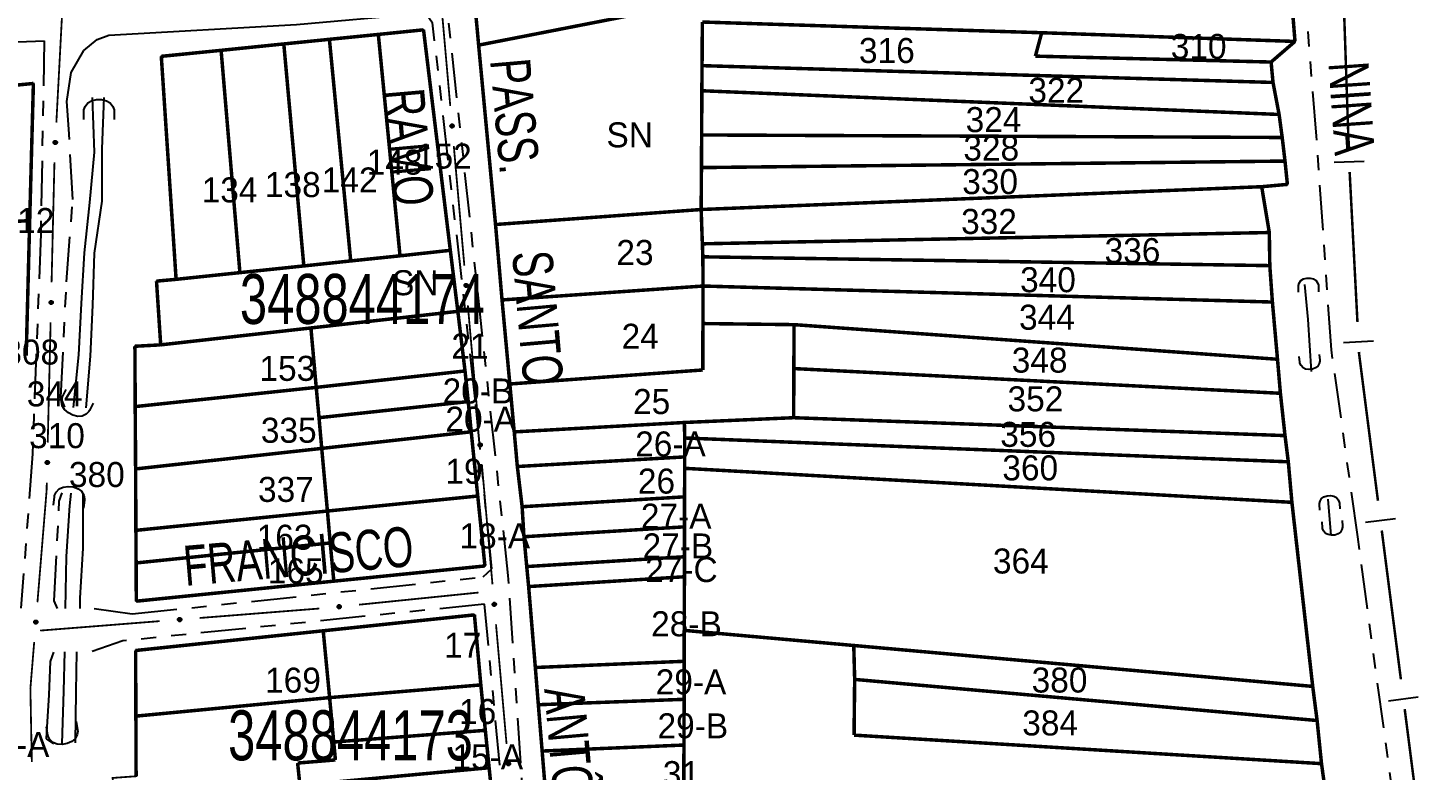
# Model space of a CAD drawing. Extents: x 202481 to 204056, y 4838981 to 4840330.
# Drawn here: x 203891.1 to 204030.8, y 4839512.5 to 4839586.7 of the extents above; entities that cross this region are included whole.
import ezdxf
from ezdxf.enums import TextEntityAlignment as Align

# ---------------------------------------------------------------- set-up
doc = ezdxf.new("R2010")
doc.units = 0
doc.header["$LTSCALE"] = 1.5
doc.header["$MEASUREMENT"] = 0
doc.linetypes.add('TRACO_05', pattern=[11, 7, -1, 0.5, -1, 0.5, -1])
doc.linetypes.add('TRACO_25', pattern=[8, 3, -1, 1, -1, 1, -1])
for name, color, linetype in [('CD_MALHA_LOTES', 7, 'CONTINUOUS'), ('CD_TXT_QUADRA', 7, 'CONTINUOUS'), ('HD-CURSO-PERENE', 170, 'CONTINUOUS'), ('HD-VALAS-DRENOS', 170, 'CONTINUOUS'), ('LM-LIM-SETORES-BAIRROS', 250, 'CONTINUOUS'), ('RU-QUADRA', 210, 'CONTINUOUS'), ('SV-BUEIRO-VALA', 7, 'CONTINUOUS'), ('SV-EIXO-RUA-N-PAV', 6, 'CONTINUOUS'), ('SV-PONTE-BUEIRO', 251, 'CONTINUOUS'), ('SV-RUA-NAO-PAV', 7, 'CONTINUOUS'), ('SV-RUA-PAVIM', 7, 'CONTINUOUS'), ('SV-TXT-RUA-N-PAV', 7, 'CONTINUOUS'), ('Th_NmrPort', 1, 'CONTINUOUS')]:
    doc.layers.add(name, color=color, linetype=linetype)
doc.styles.add('ARIAL', font='ARIAL.SHX')

# ---------------------------------------------------------------- blocks, each defined once
blk = doc.blocks.new('COD119', base_point=(203350.85, 4840079.89))
at = {"layer": 'SV-PONTE-BUEIRO'}
blk.add_lwpolyline([(203349.34, 4840077.89), (203349.34, 4840078.723333), (203349.34, 4840078.848333), (203349.465833, 4840079.181667), (203349.7175, 4840079.556667), (203350.095, 4840079.765), (203350.598333, 4840079.89), (203351.101667, 4840079.89), (203351.605, 4840079.765), (203351.9825, 4840079.556667), (203352.234167, 4840079.181667), (203352.36, 4840078.848333), (203352.36, 4840078.723333), (203352.36, 4840077.89)], dxfattribs=at)
blk = doc.blocks.new('COD120', base_point=(204029.71, 4839453.89))
at = {"layer": 'SV-BUEIRO-VALA'}
blk.add_lwpolyline([(204028.71, 4839452.49), (204028.71, 4839453.073333), (204028.71, 4839453.160833), (204028.793333, 4839453.394167), (204028.96, 4839453.656667), (204029.21, 4839453.8025), (204029.543333, 4839453.89), (204029.876667, 4839453.89), (204030.21, 4839453.8025), (204030.46, 4839453.656667), (204030.626667, 4839453.394167), (204030.71, 4839453.160833), (204030.71, 4839453.073333), (204030.71, 4839452.49)], dxfattribs=at)

msp = doc.modelspace()

# ---------------------------------------------------------------- linework, layer by layer
at = {"layer": 'CD_MALHA_LOTES', "linetype": 'Continuous', "const_width": 0.35, "flags": 128}
for points in [[(204017.14, 4839593.92), (204017.84, 4839585.31)], [(203936.21, 4839584.94), (203935.66, 4839590.94)], [(203936.21, 4839584.94), (203958.59, 4839589.31)], [(203958.55, 4839582.89), (203958.58, 4839587.25)], [(203992.51, 4839586.18), (203958.58, 4839587.25)], [(203916.73, 4839585.06), (203921.29, 4839585.52)], [(203921.29, 4839585.52), (203926.18, 4839586.01)], [(203923.42, 4839563.37), (203921.29, 4839585.52)], [(203926.18, 4839586.01), (203930.7, 4839586.47)], [(203928.35, 4839563.88), (203926.18, 4839586.01)], [(203930.7, 4839586.47), (203933.38, 4839564.43)], [(203991.88, 4839583.84), (203992.51, 4839586.18)], [(203992.51, 4839586.18), (204017.84, 4839585.31)], [(204017.84, 4839585.31), (204015.45, 4839583.25)], [(203904.48, 4839583.82), (203910.46, 4839584.42)], [(203910.46, 4839584.42), (203916.73, 4839585.06)], [(203912.34, 4839562.2), (203910.46, 4839584.42)], [(203918.73, 4839562.87), (203916.73, 4839585.06)], [(203937.9, 4839567.01), (203936.21, 4839584.94)], [(203905.96, 4839561.53), (203904.48, 4839583.82)], [(203958.53, 4839580.38), (203958.55, 4839582.89)], [(204015.64, 4839581.21), (203958.55, 4839582.89)], [(204015.45, 4839583.25), (203991.88, 4839583.84)], [(204015.45, 4839583.25), (204015.64, 4839581.21)], [(203884.5, 4839580.4), (203891.69, 4839581.11)], [(203891.69, 4839581.11), (203891.32, 4839567.4)], [(204015.64, 4839581.21), (204016.25, 4839578.01)], [(203958.51, 4839575.96), (203958.53, 4839580.38)], [(204016.25, 4839578.01), (203958.53, 4839580.38)], [(204016.25, 4839578.01), (204016.56, 4839575.71)], [(203958.49, 4839572.7), (203958.51, 4839575.96)], [(204016.56, 4839575.71), (203958.51, 4839575.96)], [(204016.56, 4839575.71), (204016.84, 4839573.35)], [(204016.84, 4839573.35), (203958.49, 4839572.7)], [(204016.84, 4839573.35), (204017.08, 4839571.02)], [(203958.46, 4839568.51), (203958.49, 4839572.7)], [(203958.46, 4839568.51), (204014.51, 4839570.79)], [(204017.08, 4839571.02), (204014.51, 4839570.79)], [(204014.51, 4839570.79), (204015.27, 4839566.21)], [(203885.84, 4839567.09), (203891.32, 4839567.4)], [(203891.32, 4839567.4), (203890.97, 4839553.89)], [(203937.9, 4839567.01), (203958.46, 4839568.51)], [(203958.58, 4839565.08), (203958.46, 4839568.51)], [(203938.55, 4839559.47), (203937.9, 4839567.01)], [(203958.58, 4839565.08), (204015.27, 4839566.21)], [(204015.27, 4839566.21), (204015.32, 4839562.9)], [(203933.38, 4839564.43), (203928.35, 4839563.88)], [(203933.38, 4839564.43), (203934.13, 4839558.33)], [(203958.63, 4839563.78), (203958.58, 4839565.08)], [(203923.42, 4839563.37), (203918.73, 4839562.87)], [(203928.35, 4839563.88), (203923.42, 4839563.37)], [(203958.65, 4839560.86), (203958.63, 4839563.78)], [(203958.63, 4839563.78), (204015.32, 4839562.9)], [(203912.34, 4839562.2), (203905.96, 4839561.53)], [(203918.73, 4839562.87), (203912.34, 4839562.2)], [(204015.32, 4839562.9), (204015.58, 4839559.26)], [(203904, 4839561.35), (203905.96, 4839561.53)], [(203904.42, 4839554.98), (203904, 4839561.35)], [(203938.55, 4839559.47), (203958.65, 4839560.86)], [(203958.64, 4839557.21), (203958.65, 4839560.86)], [(204015.58, 4839559.26), (203958.65, 4839560.86)], [(203939.33, 4839551.07), (203938.55, 4839559.47)], [(204015.58, 4839559.26), (204016.09, 4839553.54)], [(203919.44, 4839556.67), (203934.13, 4839558.33)], [(203934.13, 4839558.33), (203934.85, 4839552.37)], [(203919.44, 4839556.67), (203904.42, 4839554.98)], [(203919.97, 4839550.73), (203919.44, 4839556.67)], [(203958.639578, 4839557.110005), (203958.64, 4839557.21)], [(203967.74969, 4839557.000961), (203958.639578, 4839557.110005)], [(203967.74969, 4839557.000961), (204016.09, 4839553.54)], [(203901.84, 4839554.84), (203904.42, 4839554.98)], [(203901.87, 4839548.81), (203901.84, 4839554.84)], [(204016.09, 4839553.54), (204016.38, 4839550.14)], [(203919.97, 4839550.73), (203934.85, 4839552.37)], [(203934.85, 4839552.37), (203935.17, 4839549.31)], [(203939.33, 4839551.07), (203958.62, 4839552.47)], [(203967.71, 4839547.7), (203967.73, 4839552.61)], [(204016.38, 4839550.14), (203967.73, 4839552.61)], [(203901.87, 4839548.81), (203919.97, 4839550.73)], [(203920.25, 4839547.7), (203919.97, 4839550.73)], [(203939.77, 4839546.28), (203939.33, 4839551.07)], [(203920.25, 4839547.7), (203935.17, 4839549.31)], [(203935.17, 4839549.31), (203935.47, 4839546.29)], [(204016.38, 4839550.14), (204016.84, 4839545.91)], [(203901.91, 4839542.58), (203901.87, 4839548.81)], [(203920.52, 4839544.63), (203920.25, 4839547.7)], [(203956.78, 4839547.22), (203967.71, 4839547.7)], [(204016.84, 4839545.91), (203967.71, 4839547.7)], [(203920.52, 4839544.63), (203935.47, 4839546.29)], [(203935.47, 4839546.29), (203936.12, 4839539.87)], [(203939.77, 4839546.28), (203956.78, 4839547.22)], [(203940.08, 4839542.82), (203939.77, 4839546.28)], [(203956.82, 4839545.67), (203956.78, 4839547.22)], [(203956.81, 4839543.78), (203956.82, 4839545.67)], [(203956.82, 4839545.67), (204017.17, 4839543.29)], [(204016.84, 4839545.91), (204017.17, 4839543.29)], [(203901.91, 4839542.58), (203920.52, 4839544.63)], [(203921.09, 4839538.37), (203920.52, 4839544.63)], [(203940.08, 4839542.82), (203956.81, 4839543.78)], [(203956.81, 4839542.64), (203956.81, 4839543.78)], [(203901.94, 4839536.44), (203901.91, 4839542.58)], [(203940.56, 4839538.8), (203940.08, 4839542.82)], [(203956.8, 4839539.79), (203956.81, 4839542.64)], [(204017.53, 4839539.24), (203956.81, 4839542.64)], [(204017.17, 4839543.29), (204017.53, 4839539.24)], [(203921.09, 4839538.37), (203936.12, 4839539.87)], [(203936.12, 4839539.87), (203936.84, 4839532.88)], [(203940.56, 4839538.8), (203956.8, 4839539.79)], [(203956.8, 4839536.79), (203956.8, 4839539.79)], [(204017.53, 4839539.24), (204019.61, 4839520.84)], [(203901.94, 4839536.44), (203921.09, 4839538.37)], [(203921.37, 4839535.18), (203921.09, 4839538.37)], [(203940.74, 4839535.8), (203940.56, 4839538.8)], [(203901.96, 4839533.18), (203901.94, 4839536.44)], [(203940.74, 4839535.8), (203956.8, 4839536.79)], [(203956.79, 4839533.8), (203956.8, 4839536.79)], [(203901.96, 4839533.18), (203921.37, 4839535.18)], [(203921.73, 4839531.36), (203921.37, 4839535.18)], [(203941.02, 4839532.82), (203940.74, 4839535.8)], [(203941.02, 4839532.82), (203956.79, 4839533.8)], [(203956.79, 4839531.8), (203956.79, 4839533.8)], [(203901.98, 4839529.36), (203901.96, 4839533.18)], [(203936.84, 4839532.88), (203921.73, 4839531.36)], [(203941.21, 4839530.82), (203941.02, 4839532.82)], [(203921.73, 4839531.36), (203901.98, 4839529.36)], [(203941.21, 4839530.82), (203956.79, 4839531.8)], [(203941.88, 4839522.73), (203941.21, 4839530.82)], [(203956.77, 4839526.44), (203956.79, 4839531.8)], [(203920.67, 4839526.4), (203935.79, 4839527.99)], [(203935.79, 4839527.99), (203936.43, 4839520.99)], [(203901.91, 4839524.43), (203920.67, 4839526.4)], [(203921.31, 4839519.72), (203920.67, 4839526.4)], [(203956.76, 4839523.35), (203956.77, 4839526.44)], [(203973.72, 4839524.93), (203956.77, 4839526.44)], [(203901.94, 4839517.87), (203901.91, 4839524.43)], [(203973.72, 4839524.93), (204019.61, 4839520.84)], [(203973.81, 4839521.54), (203973.72, 4839524.93)], [(203941.88, 4839522.73), (203956.76, 4839523.35)], [(203942.18, 4839519.01), (203941.88, 4839522.73)], [(203956.76, 4839519.55), (203956.76, 4839523.35)], [(203973.75, 4839515.97), (203973.81, 4839521.54)], [(203973.81, 4839521.54), (204020.05, 4839517.43)], [(203921.31, 4839519.72), (203901.94, 4839517.87)], [(203921.31, 4839519.72), (203936.43, 4839520.99)], [(203921.72, 4839515.28), (203921.31, 4839519.72)], [(203936.43, 4839520.99), (203936.88, 4839516.45)], [(204019.61, 4839520.84), (204020.05, 4839517.43)], [(203942.18, 4839519.01), (203956.76, 4839519.55)], [(203942.56, 4839514.38), (203942.18, 4839519.01)], [(203956.74, 4839514.98), (203956.76, 4839519.55)], [(203901.94, 4839517.87), (203901.96, 4839511.86)], [(204020.05, 4839517.43), (204020.49, 4839513.12)], [(203936.88, 4839516.45), (203921.72, 4839515.28)], [(203936.88, 4839516.45), (203937.26, 4839512.71)], [(204020.49, 4839513.12), (203973.75, 4839515.97)], [(203921.89, 4839513.49), (203921.72, 4839515.28)], [(203942.56, 4839514.38), (203956.74, 4839514.98)], [(203942.97, 4839509.38), (203942.56, 4839514.38)], [(203956.72, 4839509.72), (203956.74, 4839514.98)], [(203918.11, 4839513.18), (203921.89, 4839513.49)], [(203918.34, 4839510.96), (203918.11, 4839513.18)], [(203918.34, 4839510.96), (203937.26, 4839512.71)], [(203937.26, 4839512.71), (203937.71, 4839508.26)], [(204020.49, 4839513.12), (204021.09, 4839508.79)]]:
    msp.add_lwpolyline(points, dxfattribs=at)
at = {"layer": 'CD_MALHA_LOTES', "linetype": 'Continuous'}
for points in [[(203958.62, 4839552.47, 0.35, 0.35, 0), (203958.639578, 4839557.110005, 0.35, 0.35, 0)], [(203967.73, 4839552.61, 0.35, 0.35, 0), (203967.74969, 4839557.000961, 0.35, 0.35, 0)]]:
    msp.add_lwpolyline(points, format="xyseb", dxfattribs=at)
at = {"layer": 'HD-CURSO-PERENE', "linetype": 'Continuous'}
for points in [[(203895.71, 4839548.71, 2.76), (203896.22, 4839553.98, 2.76), (203896.5, 4839559.13, 2.76), (203896.8, 4839564.19, 2.76), (203897.35, 4839569.22, 2.76), (203897.8, 4839574.23, 2.76), (203897.6, 4839579.72, 2.76)], [(203896.98, 4839548.68, 2.76), (203897.4, 4839553.85, 2.76), (203897.64, 4839558.94, 2.76), (203897.81, 4839564.14, 2.76), (203898.58, 4839569.34, 2.76), (203898.58, 4839569.36, 2.76), (203898.58, 4839574.56, 2.76), (203898.76, 4839579.71, 2.76)], [(203895.34, 4839538.89, 2.76), (203895.47, 4839540.16, 2.76)], [(203896.64, 4839540.13, 2.76), (203896.64, 4839534.65, 2.76), (203896.35, 4839529.65, 2.76), (203896.35, 4839528.64, 2.76)], [(203894.91, 4839528.64, 2.76), (203895, 4839533.84, 2.76), (203895.34, 4839538.93, 2.76)], [(203894.57, 4839515.13, 2.76), (203894.73, 4839520.36, 2.76), (203894.83, 4839524.29, 2.76)], [(203895.91, 4839515.2, 2.76), (203895.96, 4839520.3, 2.76), (203896.03, 4839524.31, 2.76)]]:
    msp.add_polyline3d(points, dxfattribs=at)
at = {"layer": 'HD-VALAS-DRENOS', "linetype": 'TRACO_05'}
for points in [[(204019.5, 4839552.31, 8.16), (204019.14, 4839557.51, 8.47), (204018.82, 4839561.03, 8.47)], [(204021.45, 4839535.92, 8.2), (204021.14, 4839539.54, 8.16)]]:
    msp.add_polyline3d(points, dxfattribs=at)
at = {"layer": 'LM-LIM-SETORES-BAIRROS', "const_width": 0.25}
for points in [[(204022.86, 4839585.03), (204022.676295, 4839590.243262)], [(204022.886468, 4839584.246945), (204022.86, 4839585.03)], [(204023.190498, 4839575.252082), (204022.886468, 4839584.246945)], [(204024.083219, 4839557.274572), (204023.303605, 4839572.254299)], [(204024.25, 4839554.07), (204024.239142, 4839554.278627)], [(204024.350762, 4839553.285353), (204024.25, 4839554.07)], [(204026.133947, 4839539.39938), (204024.350762, 4839553.285353)], [(204028.426614, 4839521.545986), (204026.516058, 4839536.423814)], [(204030.719282, 4839503.692592), (204028.808726, 4839518.57042)]]:
    msp.add_lwpolyline(points, dxfattribs=at)
at = {"layer": 'LM-LIM-SETORES-BAIRROS'}
for points in [[(204024.757205, 4839573.303895), (204021.758917, 4839573.202551)], [(204025.68514, 4839555.355237), (204022.689195, 4839555.199314)], [(204027.876471, 4839537.606725), (204024.900905, 4839537.224613)], [(204030.169138, 4839519.753331), (204027.193572, 4839519.371219)]]:
    msp.add_lwpolyline(points, dxfattribs=at)
at = {"layer": 'RU-QUADRA', "linetype": 'Continuous', "const_width": 0.18, "flags": 128}
for points in [[(204017.14, 4839593.92), (204017.84, 4839585.31), (204015.45, 4839583.25), (204015.64, 4839581.21), (204016.25, 4839578.01), (204016.56, 4839575.71), (204016.84, 4839573.35), (204017.08, 4839571.02), (204014.51, 4839570.79), (204015.27, 4839566.21), (204015.32, 4839562.9), (204015.58, 4839559.26), (204016.09, 4839553.54), (204016.38, 4839550.14), (204016.84, 4839545.91), (204017.17, 4839543.29), (204017.53, 4839539.24), (204019.61, 4839520.84), (204020.05, 4839517.43), (204020.49, 4839513.12), (204021.09, 4839508.79)], [(203942.97, 4839509.38), (203942.56, 4839514.38), (203942.18, 4839519.01), (203941.88, 4839522.73), (203941.21, 4839530.82), (203941.02, 4839532.82), (203940.74, 4839535.8), (203940.56, 4839538.8), (203940.08, 4839542.82), (203939.77, 4839546.28), (203939.33, 4839551.07), (203938.55, 4839559.47), (203937.9, 4839567.01), (203936.21, 4839584.94), (203935.66, 4839590.94)], [(203884.5, 4839580.4), (203891.69, 4839581.11), (203891.32, 4839567.4), (203890.97, 4839553.89)]]:
    msp.add_lwpolyline(points, dxfattribs=at)
for points in [[(203901.98, 4839529.36), (203901.96, 4839533.18), (203901.94, 4839536.44), (203901.91, 4839542.58), (203901.87, 4839548.81), (203901.84, 4839554.84), (203904.42, 4839554.98), (203904, 4839561.35), (203905.96, 4839561.53), (203904.48, 4839583.82), (203910.46, 4839584.42), (203916.73, 4839585.06), (203921.29, 4839585.52), (203926.18, 4839586.01), (203930.7, 4839586.47), (203933.38, 4839564.43), (203934.13, 4839558.33), (203934.85, 4839552.37), (203935.17, 4839549.31), (203935.47, 4839546.29), (203936.12, 4839539.87), (203936.84, 4839532.88), (203921.73, 4839531.36)], [(203901.12, 4839496.38), (203900.57, 4839502.07), (203900.18, 4839505.5), (203899.92, 4839508.45), (203899.61, 4839511.69), (203901.96, 4839511.86), (203901.94, 4839517.87), (203901.91, 4839524.43), (203920.67, 4839526.4), (203935.79, 4839527.99), (203936.43, 4839520.99), (203936.88, 4839516.45), (203937.26, 4839512.71), (203937.71, 4839508.26), (203938.68, 4839498.54), (203934.66, 4839498.23), (203923.46, 4839497.29), (203919.72, 4839497.07), (203914.98, 4839496.72), (203910.17, 4839496.37), (203910.1, 4839497.05)]]:
    msp.add_lwpolyline(points, close=True, dxfattribs=at)
at = {"layer": 'SV-EIXO-RUA-N-PAV', "const_width": 0.18}
for points in [[(203932.32, 4839590.8), (203933.37498, 4839578.846464)], [(203894.62, 4839589.19), (203893.98642, 4839577.206738)], [(203933.72664, 4839574.861952), (203934.78162, 4839562.908417)], [(203893.794263, 4839573.211586), (203893.50752, 4839561.215013)], [(203935.13328, 4839558.923905), (203936.188261, 4839546.970369)], [(203893.41194, 4839557.216155), (203893.125198, 4839545.219581)], [(203936.539921, 4839542.985857), (203937.594901, 4839531.032321)], [(203893.029617, 4839541.220723), (203893.01, 4839540.4)], [(203893.01, 4839540.4), (203892.096564, 4839529.258338)], [(203924.258944, 4839529.008028), (203936.19737, 4839530.222106)], [(203908.314787, 4839527.679935), (203920.277533, 4839528.624774)], [(203892.36446, 4839526.42015), (203904.327205, 4839527.364989)], [(203937.946561, 4839527.047809), (203939.001541, 4839515.094274)], [(203891.769726, 4839525.271714), (203891.442887, 4839521.285089)], [(203891.442887, 4839521.285089), (203891.39, 4839520.64)], [(203891.39, 4839520.64), (203891.530639, 4839513.288598)]]:
    msp.add_lwpolyline(points, dxfattribs=at)
at = {"layer": 'SV-EIXO-RUA-N-PAV'}
for points in [[(203933.647833, 4839577.00701), (203933.685764, 4839576.976135), (203933.712051, 4839576.941844), (203933.725743, 4839576.906932), (203933.729798, 4839576.872927), (203933.730029, 4839576.837671), (203933.722419, 4839576.802074), (203933.705221, 4839576.764436), (203933.674516, 4839576.726169), (203933.637618, 4839576.701549), (203933.604109, 4839576.686294), (203933.568894, 4839576.680024), (203933.534641, 4839576.680374), (203933.497926, 4839576.689502), (203933.459954, 4839576.707302), (203933.422222, 4839576.739108), (203933.396682, 4839576.772904), (203933.384325, 4839576.80702), (203933.378245, 4839576.842462), (203933.378441, 4839576.878459), (203933.386113, 4839576.913358), (203933.404104, 4839576.951558), (203933.43599, 4839576.988384), (203933.469406, 4839577.014242), (203933.503339, 4839577.027075), (203933.538368, 4839577.032274), (203933.573727, 4839577.032936), (203933.609828, 4839577.026776), (203933.647833, 4839577.00701)], [(203893.998337, 4839575.347195), (203894.031558, 4839575.311301), (203894.05277, 4839575.273659), (203894.061426, 4839575.237171), (203894.060667, 4839575.202933), (203894.055945, 4839575.167994), (203894.043414, 4839575.133818), (203894.021102, 4839575.098967), (203893.98533, 4839575.065389), (203893.94534, 4839575.046194), (203893.910022, 4839575.035794), (203893.874275, 4839575.034529), (203893.84041, 4839575.039685), (203893.805341, 4839575.053876), (203893.770244, 4839575.076831), (203893.73735, 4839575.113619), (203893.716808, 4839575.150665), (203893.709362, 4839575.186178), (203893.708319, 4839575.222123), (203893.713566, 4839575.257736), (203893.726061, 4839575.291213), (203893.749237, 4839575.326508), (203893.785977, 4839575.358493), (203893.822692, 4839575.379404), (203893.858091, 4839575.387346), (203893.893502, 4839575.387577), (203893.928604, 4839575.383267), (203893.963483, 4839575.3721), (203893.998337, 4839575.347195)], [(203935.054473, 4839561.068963), (203935.092404, 4839561.038088), (203935.118691, 4839561.003796), (203935.132383, 4839560.968885), (203935.136438, 4839560.934879), (203935.136669, 4839560.899623), (203935.129059, 4839560.864026), (203935.111861, 4839560.826389), (203935.081157, 4839560.788121), (203935.044258, 4839560.763502), (203935.010749, 4839560.748247), (203934.975534, 4839560.741977), (203934.941281, 4839560.742327), (203934.904566, 4839560.751454), (203934.866594, 4839560.769255), (203934.828862, 4839560.801061), (203934.803322, 4839560.834856), (203934.790965, 4839560.868972), (203934.784885, 4839560.904415), (203934.785082, 4839560.940411), (203934.792753, 4839560.975311), (203934.810744, 4839561.01351), (203934.84263, 4839561.050336), (203934.876046, 4839561.076194), (203934.90998, 4839561.089027), (203934.945008, 4839561.094227), (203934.980367, 4839561.094888), (203935.016468, 4839561.088728), (203935.054473, 4839561.068963)], [(203893.573212, 4839559.356593), (203893.607458, 4839559.321675), (203893.62975, 4839559.284661), (203893.639457, 4839559.248439), (203893.639689, 4839559.214194), (203893.63598, 4839559.179132), (203893.624442, 4839559.144608), (203893.603148, 4839559.109127), (203893.568361, 4839559.074528), (203893.528944, 4839559.054184), (203893.493941, 4839559.042767), (203893.458246, 4839559.04047), (203893.424246, 4839559.044643), (203893.38878, 4839559.057815), (203893.353034, 4839559.079745), (203893.319091, 4839559.115566), (203893.297485, 4839559.152003), (203893.289016, 4839559.187285), (203893.286933, 4839559.223185), (203893.291148, 4839559.258935), (203893.30267, 4839559.292759), (203893.324815, 4839559.32871), (203893.360615, 4839559.361744), (203893.39671, 4839559.383708), (203893.431864, 4839559.392671), (203893.467254, 4839559.393925), (203893.502466, 4839559.390633), (203893.537653, 4839559.380479), (203893.573212, 4839559.356593)], [(203936.461113, 4839545.130915), (203936.499045, 4839545.10004), (203936.525331, 4839545.065748), (203936.539023, 4839545.030837), (203936.543079, 4839544.996832), (203936.543309, 4839544.961575), (203936.535699, 4839544.925979), (203936.518501, 4839544.888341), (203936.487797, 4839544.850073), (203936.450898, 4839544.825454), (203936.41739, 4839544.810199), (203936.382175, 4839544.803929), (203936.347921, 4839544.804279), (203936.311207, 4839544.813406), (203936.273235, 4839544.831207), (203936.235502, 4839544.863013), (203936.209962, 4839544.896808), (203936.197605, 4839544.930924), (203936.191526, 4839544.966367), (203936.191722, 4839545.002364), (203936.199393, 4839545.037263), (203936.217385, 4839545.075463), (203936.249271, 4839545.112289), (203936.282687, 4839545.138147), (203936.31662, 4839545.150979), (203936.351648, 4839545.156179), (203936.387007, 4839545.15684), (203936.423108, 4839545.15068), (203936.461113, 4839545.130915)], [(203893.19089, 4839543.361161), (203893.225135, 4839543.326243), (203893.247427, 4839543.28923), (203893.257134, 4839543.253008), (203893.257366, 4839543.218762), (203893.253657, 4839543.183701), (203893.242119, 4839543.149177), (203893.220825, 4839543.113695), (203893.186038, 4839543.079097), (203893.146621, 4839543.058753), (203893.111618, 4839543.047336), (203893.075923, 4839543.045038), (203893.041923, 4839543.049212), (203893.006458, 4839543.062383), (203892.970711, 4839543.084313), (203892.936768, 4839543.120135), (203892.915162, 4839543.156571), (203892.906693, 4839543.191854), (203892.90461, 4839543.227754), (203892.908826, 4839543.263503), (203892.920347, 4839543.297328), (203892.942492, 4839543.333279), (203892.978292, 4839543.366313), (203893.014387, 4839543.388277), (203893.049541, 4839543.397239), (203893.084931, 4839543.398494), (203893.120143, 4839543.395202), (203893.15533, 4839543.385048), (203893.19089, 4839543.361161)], [(203922.115126, 4839528.900661), (203922.145493, 4839528.939), (203922.179432, 4839528.965741), (203922.214158, 4839528.979897), (203922.248106, 4839528.984405), (203922.283356, 4839528.985105), (203922.319051, 4839528.97797), (203922.356915, 4839528.961275), (203922.395588, 4839528.931082), (203922.420696, 4839528.894515), (203922.436396, 4839528.861213), (203922.443135, 4839528.826084), (203922.443241, 4839528.791829), (203922.434603, 4839528.754996), (203922.41731, 4839528.716791), (203922.386009, 4839528.678638), (203922.352557, 4839528.65265), (203922.318609, 4839528.63984), (203922.28325, 4839528.633289), (203922.247254, 4839528.633006), (203922.212255, 4839528.640212), (203922.173819, 4839528.657693), (203922.136572, 4839528.689085), (203922.110272, 4839528.722154), (203922.096988, 4839528.755913), (203922.091322, 4839528.790869), (203922.09019, 4839528.826216), (203922.095869, 4839528.862397), (203922.115126, 4839528.900661)], [(203937.867754, 4839529.192867), (203937.905685, 4839529.161992), (203937.931971, 4839529.127701), (203937.945664, 4839529.092789), (203937.949719, 4839529.058784), (203937.949949, 4839529.023528), (203937.942339, 4839528.987931), (203937.925142, 4839528.950293), (203937.894437, 4839528.912026), (203937.857539, 4839528.887406), (203937.82403, 4839528.872151), (203937.788815, 4839528.865881), (203937.754561, 4839528.866231), (203937.717847, 4839528.875359), (203937.679875, 4839528.893159), (203937.642143, 4839528.924965), (203937.616603, 4839528.958761), (203937.604245, 4839528.992877), (203937.598166, 4839529.028319), (203937.598362, 4839529.064316), (203937.606034, 4839529.099215), (203937.624025, 4839529.137415), (203937.655911, 4839529.174241), (203937.689327, 4839529.200099), (203937.72326, 4839529.212932), (203937.758289, 4839529.218131), (203937.793647, 4839529.218793), (203937.829749, 4839529.212633), (203937.867754, 4839529.192867)], [(203892.054597, 4839527.399232), (203892.086765, 4839527.36239), (203892.106877, 4839527.324149), (203892.114472, 4839527.287425), (203892.112722, 4839527.253224), (203892.10699, 4839527.218436), (203892.093473, 4839527.184637), (203892.070161, 4839527.150448), (203892.033431, 4839527.11792), (203891.992902, 4839527.099892), (203891.957297, 4839527.09052), (203891.921529, 4839527.090291), (203891.887828, 4839527.096426), (203891.853184, 4839527.111627), (203891.818767, 4839527.13559), (203891.786953, 4839527.173315), (203891.767492, 4839527.210941), (203891.761079, 4839527.246655), (203891.761077, 4839527.282615), (203891.767354, 4839527.318061), (203891.780814, 4839527.351162), (203891.805003, 4839527.385771), (203891.842654, 4839527.416678), (203891.87996, 4839527.436516), (203891.915574, 4839527.443429), (203891.950977, 4839527.442633), (203891.985939, 4839527.437309), (203892.02048, 4839527.425136), (203892.054597, 4839527.399232)], [(203906.169095, 4839527.620888), (203906.200317, 4839527.658533), (203906.23485, 4839527.684503), (203906.269886, 4839527.697873), (203906.303927, 4839527.701615), (203906.339184, 4839527.70152), (203906.374709, 4839527.693583), (203906.412187, 4839527.676039), (203906.45017, 4839527.644983), (203906.474448, 4839527.60786), (203906.489394, 4839527.574212), (203906.49534, 4839527.538941), (203906.494674, 4839527.504692), (203906.485209, 4839527.468063), (203906.467059, 4839527.430257), (203906.434907, 4839527.392819), (203906.400878, 4839527.367591), (203906.36665, 4839527.355549), (203906.331152, 4839527.349796), (203906.295159, 4839527.350324), (203906.260332, 4839527.358316), (203906.222299, 4839527.376659), (203906.185769, 4839527.408882), (203906.16022, 4839527.442535), (203906.1477, 4839527.476585), (203906.142823, 4839527.51166), (203906.142488, 4839527.547023), (203906.14898, 4839527.583067), (203906.169095, 4839527.620888)], [(203939.274394, 4839513.25482), (203939.312325, 4839513.223945), (203939.338612, 4839513.189653), (203939.352304, 4839513.154742), (203939.356359, 4839513.120736), (203939.35659, 4839513.08548), (203939.34898, 4839513.049883), (203939.331782, 4839513.012246), (203939.301077, 4839512.973978), (203939.264179, 4839512.949359), (203939.23067, 4839512.934104), (203939.195455, 4839512.927834), (203939.161202, 4839512.928184), (203939.124487, 4839512.937311), (203939.086515, 4839512.955112), (203939.048783, 4839512.986918), (203939.023243, 4839513.020713), (203939.010886, 4839513.054829), (203939.004806, 4839513.090272), (203939.005002, 4839513.126268), (203939.012674, 4839513.161168), (203939.030665, 4839513.199367), (203939.062551, 4839513.236193), (203939.095967, 4839513.262051), (203939.1299, 4839513.274884), (203939.164929, 4839513.280084), (203939.200288, 4839513.280745), (203939.236389, 4839513.274585), (203939.274394, 4839513.25482)]]:
    msp.add_lwpolyline(points, close=True, dxfattribs=at)
for points in [[(203933.378441, 4839576.878459), (203933.396682, 4839576.772904)], [(203933.383292, 4839576.891641), (203933.4084, 4839576.762354)], [(203933.386113, 4839576.913358), (203933.422222, 4839576.739108)], [(203933.397963, 4839576.927182), (203933.439944, 4839576.730892)], [(203933.404104, 4839576.951558), (203933.459954, 4839576.707302)], [(203933.421909, 4839576.966281), (203933.478163, 4839576.70139)], [(203933.43599, 4839576.988384), (203933.497926, 4839576.689502)], [(203933.451891, 4839576.999063), (203933.514823, 4839576.689557)], [(203933.469406, 4839577.014242), (203933.534641, 4839576.680374)], [(203933.485912, 4839577.017134), (203933.551003, 4839576.683161)], [(203933.503339, 4839577.027075), (203933.568894, 4839576.680024)], [(203933.520652, 4839577.027049), (203933.583744, 4839576.684681)], [(203933.538368, 4839577.032274), (203933.604109, 4839576.686294)], [(203933.557472, 4839577.028929), (203933.622202, 4839576.699034)], [(203933.573727, 4839577.032936), (203933.637618, 4839576.701549)], [(203933.592052, 4839577.025131), (203933.656103, 4839576.718464)], [(203933.609828, 4839577.026776), (203933.674516, 4839576.726169)], [(203933.627113, 4839577.015897), (203933.687685, 4839576.748648)], [(203933.647833, 4839577.00701), (203933.705221, 4839576.764436)], [(203933.667811, 4839576.989353), (203933.71275, 4839576.790585)], [(203933.685764, 4839576.976135), (203933.722419, 4839576.802074)], [(203933.700833, 4839576.956652), (203933.724463, 4839576.828604)], [(203933.712051, 4839576.941844), (203933.730029, 4839576.837671)], [(203893.713566, 4839575.257736), (203893.716808, 4839575.150665)], [(203893.720219, 4839575.270107), (203893.726929, 4839575.138575)], [(203893.726061, 4839575.291213), (203893.73735, 4839575.113619)], [(203893.739734, 4839575.303236), (203893.753743, 4839575.102997)], [(203893.749237, 4839575.326508), (203893.770244, 4839575.076831)], [(203893.768932, 4839575.338586), (203893.787442, 4839575.068421)], [(203893.785977, 4839575.358493), (203893.805341, 4839575.053876)], [(203893.80322, 4839575.366834), (203893.822078, 4839575.051559)], [(203893.822692, 4839575.379404), (203893.84041, 4839575.039685)], [(203893.83944, 4839575.37995), (203893.857001, 4839575.040147)], [(203893.858091, 4839575.387346), (203893.874275, 4839575.034529)], [(203893.875229, 4839575.38489), (203893.889632, 4839575.037056)], [(203893.893502, 4839575.387577), (203893.910022, 4839575.035794)], [(203893.911947, 4839575.381582), (203893.929724, 4839575.045867)], [(203893.928604, 4839575.383267), (203893.94534, 4839575.046194)], [(203893.945653, 4839575.372968), (203893.966017, 4839575.060345)], [(203893.963483, 4839575.3721), (203893.98533, 4839575.065389)], [(203893.97907, 4839575.358903), (203894.001523, 4839575.085797)], [(203893.998337, 4839575.347195), (203894.021102, 4839575.098967)], [(203894.015638, 4839575.326908), (203894.032228, 4839575.1238)], [(203894.031558, 4839575.311301), (203894.043414, 4839575.133818)], [(203894.043742, 4839575.289895), (203894.049162, 4839575.159798)], [(203894.05277, 4839575.273659), (203894.055945, 4839575.167994)], [(203934.785082, 4839560.940411), (203934.803322, 4839560.834856)], [(203934.789932, 4839560.953594), (203934.815041, 4839560.824306)], [(203934.792753, 4839560.975311), (203934.828862, 4839560.801061)], [(203934.804603, 4839560.989134), (203934.846584, 4839560.792845)], [(203934.810744, 4839561.01351), (203934.866594, 4839560.769255)], [(203934.828549, 4839561.028233), (203934.884803, 4839560.763342)], [(203934.84263, 4839561.050336), (203934.904566, 4839560.751454)], [(203934.858531, 4839561.061015), (203934.921463, 4839560.751509)], [(203934.876046, 4839561.076194), (203934.941281, 4839560.742327)], [(203934.892552, 4839561.079086), (203934.957643, 4839560.745114)], [(203934.90998, 4839561.089027), (203934.975534, 4839560.741977)], [(203934.927292, 4839561.089001), (203934.990384, 4839560.746634)], [(203934.945008, 4839561.094227), (203935.010749, 4839560.748247)], [(203934.964112, 4839561.090881), (203935.028843, 4839560.760986)], [(203934.980367, 4839561.094888), (203935.044258, 4839560.763502)], [(203934.998693, 4839561.087084), (203935.062743, 4839560.780416)], [(203935.016468, 4839561.088728), (203935.081157, 4839560.788121)], [(203935.033753, 4839561.07785), (203935.094325, 4839560.8106)], [(203935.054473, 4839561.068963), (203935.111861, 4839560.826389)], [(203935.074451, 4839561.051305), (203935.11939, 4839560.852537)], [(203935.092404, 4839561.038088), (203935.129059, 4839560.864026)], [(203935.107473, 4839561.018604), (203935.131103, 4839560.890556)], [(203935.118691, 4839561.003796), (203935.136669, 4839560.899623)], [(203893.291148, 4839559.258935), (203893.297485, 4839559.152003)], [(203893.297441, 4839559.271493), (203893.307952, 4839559.14021)], [(203893.30267, 4839559.292759), (203893.319091, 4839559.115566)], [(203893.31599, 4839559.305173), (203893.335784, 4839559.105422)], [(203893.324815, 4839559.32871), (203893.353034, 4839559.079745)], [(203893.344153, 4839559.341352), (203893.370469, 4839559.071835)], [(203893.360615, 4839559.361744), (203893.38878, 4839559.057815)], [(203893.377609, 4839559.370581), (203893.405577, 4839559.055982)], [(203893.39671, 4839559.383708), (203893.424246, 4839559.044643)], [(203893.413435, 4839559.384738), (203893.440817, 4839559.045586)], [(203893.431864, 4839559.392671), (203893.458246, 4839559.04047)], [(203893.449066, 4839559.390711), (203893.473523, 4839559.043439)], [(203893.467254, 4839559.393925), (203893.493941, 4839559.042767)], [(203893.485865, 4839559.388467), (203893.513344, 4839559.053406)], [(203893.502466, 4839559.390633), (203893.528944, 4839559.054184)], [(203893.519805, 4839559.380831), (203893.549203, 4839559.068928)], [(203893.537653, 4839559.380479), (203893.568361, 4839559.074528)], [(203893.553615, 4839559.367739), (203893.583958, 4839559.095396)], [(203893.573212, 4839559.356593), (203893.603148, 4839559.109127)], [(203893.591093, 4839559.336815), (203893.61355, 4839559.134271)], [(203893.607458, 4839559.321675), (203893.624442, 4839559.144608)], [(203893.620256, 4839559.30063), (203893.629436, 4839559.170744)], [(203893.62975, 4839559.284661), (203893.63598, 4839559.179132)], [(203936.191722, 4839545.002364), (203936.209962, 4839544.896808)], [(203936.196572, 4839545.015546), (203936.221681, 4839544.886259)], [(203936.199393, 4839545.037263), (203936.235502, 4839544.863013)], [(203936.211243, 4839545.051087), (203936.253224, 4839544.854797)], [(203936.217385, 4839545.075463), (203936.273235, 4839544.831207)], [(203936.235189, 4839545.090185), (203936.291443, 4839544.825294)], [(203936.249271, 4839545.112289), (203936.311207, 4839544.813406)], [(203936.265172, 4839545.122968), (203936.328103, 4839544.813462)], [(203936.282687, 4839545.138147), (203936.347921, 4839544.804279)], [(203936.299192, 4839545.141038), (203936.364283, 4839544.807066)], [(203936.31662, 4839545.150979), (203936.382175, 4839544.803929)], [(203936.333933, 4839545.150953), (203936.397025, 4839544.808586)], [(203936.351648, 4839545.156179), (203936.41739, 4839544.810199)], [(203936.370752, 4839545.152833), (203936.435483, 4839544.822939)], [(203936.387007, 4839545.15684), (203936.450898, 4839544.825454)], [(203936.405333, 4839545.149036), (203936.469384, 4839544.842369)], [(203936.423108, 4839545.15068), (203936.487797, 4839544.850073)], [(203936.440393, 4839545.139802), (203936.500965, 4839544.872552)], [(203936.461113, 4839545.130915), (203936.518501, 4839544.888341)], [(203936.481091, 4839545.113258), (203936.52603, 4839544.91449)], [(203936.499045, 4839545.10004), (203936.535699, 4839544.925979)], [(203936.514114, 4839545.080557), (203936.537743, 4839544.952509)], [(203936.525331, 4839545.065748), (203936.543309, 4839544.961575)], [(203892.908826, 4839543.263503), (203892.915162, 4839543.156571)], [(203892.915118, 4839543.276062), (203892.925629, 4839543.144779)], [(203892.920347, 4839543.297328), (203892.936768, 4839543.120135)], [(203892.933667, 4839543.309741), (203892.953461, 4839543.109991)], [(203892.942492, 4839543.333279), (203892.970711, 4839543.084313)], [(203892.96183, 4839543.345921), (203892.988146, 4839543.076404)], [(203892.978292, 4839543.366313), (203893.006458, 4839543.062383)], [(203892.995286, 4839543.375149), (203893.023255, 4839543.060551)], [(203893.014387, 4839543.388277), (203893.041923, 4839543.049212)], [(203893.031112, 4839543.389307), (203893.058494, 4839543.050154)], [(203893.049541, 4839543.397239), (203893.075923, 4839543.045038)], [(203893.066743, 4839543.39528), (203893.0912, 4839543.048007)], [(203893.084931, 4839543.398494), (203893.111618, 4839543.047336)], [(203893.103542, 4839543.393035), (203893.131021, 4839543.057975)], [(203893.120143, 4839543.395202), (203893.146621, 4839543.058753)], [(203893.137482, 4839543.385399), (203893.16688, 4839543.073497)], [(203893.15533, 4839543.385048), (203893.186038, 4839543.079097)], [(203893.171292, 4839543.372307), (203893.201635, 4839543.099964)], [(203893.19089, 4839543.361161), (203893.220825, 4839543.113695)], [(203893.20877, 4839543.341383), (203893.231228, 4839543.138839)], [(203893.225135, 4839543.326243), (203893.242119, 4839543.149177)], [(203893.237934, 4839543.305198), (203893.247113, 4839543.175312)], [(203893.247427, 4839543.28923), (203893.253657, 4839543.183701)], [(203922.09019, 4839528.826216), (203922.420696, 4839528.894515)], [(203922.091322, 4839528.790869), (203922.436396, 4839528.861213)], [(203922.094413, 4839528.810016), (203922.423417, 4839528.879135)], [(203922.095869, 4839528.862397), (203922.395588, 4839528.931082)], [(203922.096783, 4839528.773225), (203922.43828, 4839528.840871)], [(203922.096988, 4839528.755913), (203922.443135, 4839528.826084)], [(203922.09775, 4839528.844644), (203922.403537, 4839528.912773)], [(203922.106516, 4839528.879825), (203922.372935, 4839528.94395)], [(203922.10716, 4839528.73862), (203922.440236, 4839528.808152)], [(203922.110272, 4839528.722154), (203922.443241, 4839528.791829)], [(203922.115126, 4839528.900661), (203922.356915, 4839528.961275)], [(203922.125682, 4839528.704843), (203922.434323, 4839528.77189)], [(203922.132516, 4839528.920873), (203922.330668, 4839528.968455)], [(203922.136572, 4839528.689085), (203922.434603, 4839528.754996)], [(203922.145493, 4839528.939), (203922.319051, 4839528.97797)], [(203922.158861, 4839528.675299), (203922.422979, 4839528.735076)], [(203922.164774, 4839528.954327), (203922.292496, 4839528.97966)], [(203922.173819, 4839528.657693), (203922.41731, 4839528.716791)], [(203922.179432, 4839528.965741), (203922.283356, 4839528.985105)], [(203922.198275, 4839528.651876), (203922.393988, 4839528.696468)], [(203922.212255, 4839528.640212), (203922.386009, 4839528.678638)], [(203922.234008, 4839528.63768), (203922.362949, 4839528.664508)], [(203922.247254, 4839528.633006), (203922.352557, 4839528.65265)], [(203937.598362, 4839529.064316), (203937.616603, 4839528.958761)], [(203937.603212, 4839529.077498), (203937.628321, 4839528.948211)], [(203937.606034, 4839529.099215), (203937.642143, 4839528.924965)], [(203937.617883, 4839529.113039), (203937.659864, 4839528.916749)], [(203937.624025, 4839529.137415), (203937.679875, 4839528.893159)], [(203937.641829, 4839529.152138), (203937.698084, 4839528.887247)], [(203937.655911, 4839529.174241), (203937.717847, 4839528.875359)], [(203937.671812, 4839529.18492), (203937.734743, 4839528.875414)], [(203937.689327, 4839529.200099), (203937.754561, 4839528.866231)], [(203937.705832, 4839529.202991), (203937.770923, 4839528.869018)], [(203937.72326, 4839529.212932), (203937.788815, 4839528.865881)], [(203937.740573, 4839529.212906), (203937.803665, 4839528.870538)], [(203937.758289, 4839529.218131), (203937.82403, 4839528.872151)], [(203937.777392, 4839529.214786), (203937.842123, 4839528.884891)], [(203937.793647, 4839529.218793), (203937.857539, 4839528.887406)], [(203937.811973, 4839529.210988), (203937.876024, 4839528.904321)], [(203937.829749, 4839529.212633), (203937.894437, 4839528.912026)], [(203937.847034, 4839529.201754), (203937.907606, 4839528.934505)], [(203937.867754, 4839529.192867), (203937.925142, 4839528.950293)], [(203937.887732, 4839529.17521), (203937.932671, 4839528.976442)], [(203937.905685, 4839529.161992), (203937.942339, 4839528.987931)], [(203937.920754, 4839529.142509), (203937.944383, 4839529.014461)], [(203937.931971, 4839529.127701), (203937.949949, 4839529.023528)], [(203891.767354, 4839527.318061), (203891.767492, 4839527.210941)], [(203891.774363, 4839527.330234), (203891.777259, 4839527.198563)], [(203891.780814, 4839527.351162), (203891.786953, 4839527.173315)], [(203891.79483, 4839527.362783), (203891.803031, 4839527.162222)], [(203891.805003, 4839527.385771), (203891.818767, 4839527.13559)], [(203891.825039, 4839527.397272), (203891.835714, 4839527.126684)], [(203891.842654, 4839527.416678), (203891.853184, 4839527.111627)], [(203891.860131, 4839527.424516), (203891.869847, 4839527.108826)], [(203891.87996, 4839527.436516), (203891.887828, 4839527.096426)], [(203891.896717, 4839527.436576), (203891.904425, 4839527.096407)], [(203891.915574, 4839527.443429), (203891.921529, 4839527.090291)], [(203891.932633, 4839527.440477), (203891.936953, 4839527.092372)], [(203891.950977, 4839527.442633), (203891.957297, 4839527.09052)], [(203891.969241, 4839527.436107), (203891.977283, 4839527.100018)], [(203891.985939, 4839527.437309), (203891.992902, 4839527.099892)], [(203892.002682, 4839527.42652), (203892.01398, 4839527.113439)], [(203892.02048, 4839527.425136), (203892.033431, 4839527.11792)], [(203892.035678, 4839527.411493), (203892.050209, 4839527.13785)], [(203892.054597, 4839527.399232), (203892.070161, 4839527.150448)], [(203892.071304, 4839527.378452), (203892.082002, 4839527.174948)], [(203892.086765, 4839527.36239), (203892.093473, 4839527.184637)], [(203892.098324, 4839527.34064), (203892.099972, 4839527.21044)], [(203892.106877, 4839527.324149), (203892.10699, 4839527.218436)], [(203906.142488, 4839527.547023), (203906.474448, 4839527.60786)], [(203906.142823, 4839527.51166), (203906.489394, 4839527.574212)], [(203906.146345, 4839527.530732), (203906.476822, 4839527.592422)], [(203906.1477, 4839527.476585), (203906.49534, 4839527.538941)], [(203906.147885, 4839527.493897), (203906.49082, 4839527.553833)], [(203906.14898, 4839527.583067), (203906.45017, 4839527.644983)], [(203906.15046, 4839527.565277), (203906.457705, 4839527.6265)], [(203906.15748, 4839527.459067), (203906.492038, 4839527.521079)], [(203906.160017, 4839527.600251), (203906.427813, 4839527.658358)], [(203906.16022, 4839527.442535), (203906.494674, 4839527.504692)], [(203906.169095, 4839527.620888), (203906.412187, 4839527.676039)], [(203906.175237, 4839527.424881), (203906.485309, 4839527.484959)], [(203906.185769, 4839527.408882), (203906.485209, 4839527.468063)], [(203906.186935, 4839527.640702), (203906.386109, 4839527.683809)], [(203906.200317, 4839527.658533), (203906.374709, 4839527.693583)], [(203906.207742, 4839527.394598), (203906.473139, 4839527.44841)], [(203906.219939, 4839527.673422), (203906.348199, 4839527.695871)], [(203906.222299, 4839527.376659), (203906.467059, 4839527.430257)], [(203906.23485, 4839527.684503), (203906.339184, 4839527.70152)], [(203906.246618, 4839527.370293), (203906.443286, 4839527.410464)], [(203906.260332, 4839527.358316), (203906.434907, 4839527.392819)], [(203906.282022, 4839527.355295), (203906.411535, 4839527.379212)], [(203906.295159, 4839527.350324), (203906.400878, 4839527.367591)], [(203939.005002, 4839513.126268), (203939.023243, 4839513.020713)], [(203939.009853, 4839513.139451), (203939.034961, 4839513.010163)], [(203939.012674, 4839513.161168), (203939.048783, 4839512.986918)], [(203939.024524, 4839513.174991), (203939.066504, 4839512.978702)], [(203939.030665, 4839513.199367), (203939.086515, 4839512.955112)], [(203939.04847, 4839513.21409), (203939.104724, 4839512.949199)], [(203939.062551, 4839513.236193), (203939.124487, 4839512.937311)], [(203939.078452, 4839513.246872), (203939.141384, 4839512.937366)], [(203939.095967, 4839513.262051), (203939.161202, 4839512.928184)], [(203939.112473, 4839513.264943), (203939.177563, 4839512.930971)], [(203939.1299, 4839513.274884), (203939.195455, 4839512.927834)], [(203939.147213, 4839513.274858), (203939.210305, 4839512.932491)], [(203939.164929, 4839513.280084), (203939.23067, 4839512.934104)], [(203939.184033, 4839513.276738), (203939.248763, 4839512.946843)], [(203939.200288, 4839513.280745), (203939.264179, 4839512.949359)], [(203939.218613, 4839513.272941), (203939.282664, 4839512.966273)], [(203939.236389, 4839513.274585), (203939.301077, 4839512.973978)], [(203939.253674, 4839513.263707), (203939.314246, 4839512.996457)], [(203939.274394, 4839513.25482), (203939.331782, 4839513.012246)], [(203939.294372, 4839513.237162), (203939.339311, 4839513.038394)], [(203939.312325, 4839513.223945), (203939.34898, 4839513.049883)], [(203939.327394, 4839513.204461), (203939.351024, 4839513.076413)], [(203939.338612, 4839513.189653), (203939.35659, 4839513.08548)]]:
    msp.add_lwpolyline(points, dxfattribs=at)
at = {"layer": 'SV-RUA-NAO-PAV', "linetype": 'TRACO_25'}
for points in [[(203941.25, 4839501.21, 4.3), (203941.61, 4839497.76, 4.3), (203942.25, 4839496.83, 4.3), (203972.59, 4839498.91, 6.15), (203988.81, 4839500.28, 6.48), (204016.49, 4839502.38, 7.72), (204028.06, 4839503.83, 7.62), (204028.04, 4839503.83, 7.62), (204028.32, 4839504.8, 7.62), (204024.12, 4839535.79, 7.71), (204021.48, 4839554.49, 8.4), (204019.99, 4839575.83, 8.46), (204017.63, 4839604.91, 9.04), (204012.73, 4839652.92, 10.03), (204001.88, 4839742.17, 11.78), (204000.03, 4839747.01, 11.81)], [(203941.25, 4839501.21, 4.42), (203939.17, 4839531.94, 4.4), (203933.13, 4839588.14, 4.46), (203932.31, 4839589.76, 4.46), (203930.54, 4839592.55, 4.46), (203928.38, 4839593.15, 4.6)], [(203897.76, 4839528.64, 4.86), (203901.55, 4839528.08, 4.88), (203936.66, 4839531.78, 4.8), (203937.52, 4839532.59, 4.8), (203935.88, 4839549.6, 4.92), (203931.61, 4839587.16, 5.49)], [(203892.77, 4839585.37, 4.79), (203892.42, 4839566.07, 4.79), (203891.6, 4839544.1, 4.79), (203890.45, 4839528.66, 4.92)], [(203894.84, 4839548.74, 4.28), (203894.43, 4839549.76, 4.28), (203895.01, 4839561.29, 4.22), (203895.63, 4839569.5, 4.22), (203895.24, 4839576.55, 4.21), (203895.04, 4839579.32, 4.21), (203895.46, 4839582.2, 4.29), (203896.75, 4839584.41, 4.29)], [(203894.1, 4839528.64, 4.25), (203893.78, 4839529.4, 4.38), (203894.28, 4839539.35, 4.38), (203894.58, 4839540.18, 4.38)], [(203939.46, 4839501.02, 4.5), (203936.8, 4839529.06, 4.5), (203900.64, 4839525.39, 4.77), (203897.56, 4839524.33, 4.77)], [(203893.73, 4839515.09, 4.15), (203893.01, 4839515.61, 4.16), (203893.05, 4839516.22, 4.16), (203893.26, 4839519.99, 4.16), (203893.39, 4839523.32, 4.16), (203893.73, 4839524.27, 4.16)]]:
    msp.add_polyline3d(points, dxfattribs=at)
at = {"layer": 'SV-RUA-PAVIM', "linetype": 'Continuous'}
for points in [[(203896.75, 4839584.41, 4.29), (203898.06, 4839585.49, 4.29), (203899.23, 4839585.93, 4.29), (203917.99, 4839587, 5.15), (203930.04, 4839588.08, 5.49), (203931.07, 4839587.94, 5.49), (203931.61, 4839587.16, 5.49)], [(203757.43, 4839580.93, 5.6), (203776, 4839580.47, 4.96), (203793.85, 4839579.31, 4.8), (203806.19, 4839578.28, 4.8), (203812.13, 4839577.7, 4.77), (203844.82, 4839579.79, 4.79), (203866.25, 4839582.39, 4.66), (203881.29, 4839584.54, 4.54), (203890.13, 4839585.26, 4.54), (203892.77, 4839585.37, 4.54)]]:
    msp.add_polyline3d(points, dxfattribs=at)

# ---------------------------------------------------------------- block references
at = {"layer": 'SV-BUEIRO-VALA'}
for p, rotation in [((204019.18, 4839561.66, 4.68), 1), ((204019.41, 4839552.53, 4.68), 186), ((204021.22, 4839539.91, 4.68), 4), ((204021.65, 4839535.96, 4.68), 184)]:
    msp.add_blockref('COD120', p, dxfattribs=dict(at, rotation=rotation))
at = {"layer": 'SV-PONTE-BUEIRO'}
msp.add_blockref('COD119', (203898.25, 4839579.51), dxfattribs=at)
for p, rotation in [((203895.42, 4839548.06), 153), ((203895.42, 4839540.8), 354.0000000000001), ((203894.82, 4839515.09), 190)]:
    msp.add_blockref('COD119', p, dxfattribs=dict(at, rotation=rotation))

# ---------------------------------------------------------------- texts
at = {"layer": 'CD_TXT_QUADRA', "style": 'ARIAL', "width": 0.7}
for s, p in [('348844174', (203912.34, 4839557.07)), ('348844173', (203911.16, 4839513.45))]:
    msp.add_text(s, height=5, dxfattribs=at).set_placement(p)
at = {"layer": 'SV-TXT-RUA-N-PAV', "style": 'ARIAL', "width": 0.7}
for s, rotation, p in [('PASS.', 275, (203937.35, 4839583.42)), ('NINA', 274, (204021.18, 4839583.15)), ('RAMO', 275, (203926.75, 4839580.42)), ('SANTO', 275, (203939.55, 4839564.21)), ('FRANCISCO', 5, (203906.89, 4839530.88)), ('ANTÔNIO', 275, (203942.76, 4839520.59))]:
    msp.add_text(s, height=4, rotation=rotation, dxfattribs=at).set_placement(p)
at = {"layer": 'Th_NmrPort', "color": 1}
for s, p in [('316', (203974.240999, 4839584.403054)), ('310', (204005.418119, 4839584.804964)), ('322', (203991.180999, 4839580.423054)), ('324', (203984.910999, 4839577.493054)), ('SN', (203948.992563, 4839575.97344)), ('328', (203984.68, 4839574.65)), ('148', (203925.010761, 4839573.248019)), ('152', (203929.941911, 4839573.851936)), ('134', (203908.517045, 4839570.472953)), ('138', (203914.837748, 4839570.999214)), ('142', (203920.521911, 4839571.461936)), ('330', (203984.564308, 4839571.298137)), ('112', (203888.210485, 4839567.403478)), ('332', (203984.454308, 4839567.318137)), ('23', (203949.982563, 4839564.21344)), ('336', (203998.8, 4839564.4)), ('SN', (203927.548064, 4839561.191911)), ('340', (203990.350999, 4839561.493054)), ('344', (203990.2463, 4839557.744367)), ('21', (203933.481981, 4839554.860761)), ('24', (203950.506042, 4839555.837858)), ('308', (203888.683044, 4839554.259884)), ('348', (203989.5163, 4839553.454367)), ('153', (203914.294146, 4839552.633061)), ('344', (203891.032478, 4839550.078376)), ('20-B', (203932.608064, 4839550.371911)), ('25', (203951.652563, 4839549.31344)), ('352', (203989.0963, 4839549.584367)), ('20-A', (203932.888064, 4839547.551911)), ('310', (203891.260116, 4839545.903044)), ('335', (203914.434146, 4839546.443061)), ('26-A', (203951.862563, 4839545.07344)), ('356', (203988.3663, 4839546.034367)), ('19', (203932.888064, 4839542.351911)), ('360', (203988.5763, 4839542.684367)), ('380', (203895.246522, 4839542.020485)), ('26', (203952.132563, 4839541.36344)), ('337', (203914.154146, 4839540.533061)), ('27-A', (203952.436042, 4839537.857858)), ('163', (203914.014146, 4839535.753061)), ('18-A', (203934.298064, 4839535.881911)), ('27-B', (203952.602563, 4839534.88344)), ('27-C', (203952.862563, 4839532.52344)), ('364', (203987.6363, 4839533.374367)), ('165', (203915.134146, 4839532.383061)), ('28-B', (203953.458559, 4839527.102248)), ('17', (203932.760786, 4839524.947748)), ('169', (203914.857047, 4839521.467045)), ('380', (203991.506496, 4839521.476867)), ('29-A', (203953.91516, 4839521.295971)), ('16', (203934.254526, 4839518.338452)), ('384', (203990.566496, 4839517.186867)), ('29-B', (203954.098559, 4839516.902248)), ('308-A', (203884.371957, 4839515.025473)), ('15-A', (203933.594526, 4839513.808452)), ('31', (203954.623333, 4839512.12))]:
    msp.add_text(s, height=2.5, dxfattribs=at).set_placement(p, align=Align.MIDDLE_LEFT)

doc.saveas('drawing.dxf')
